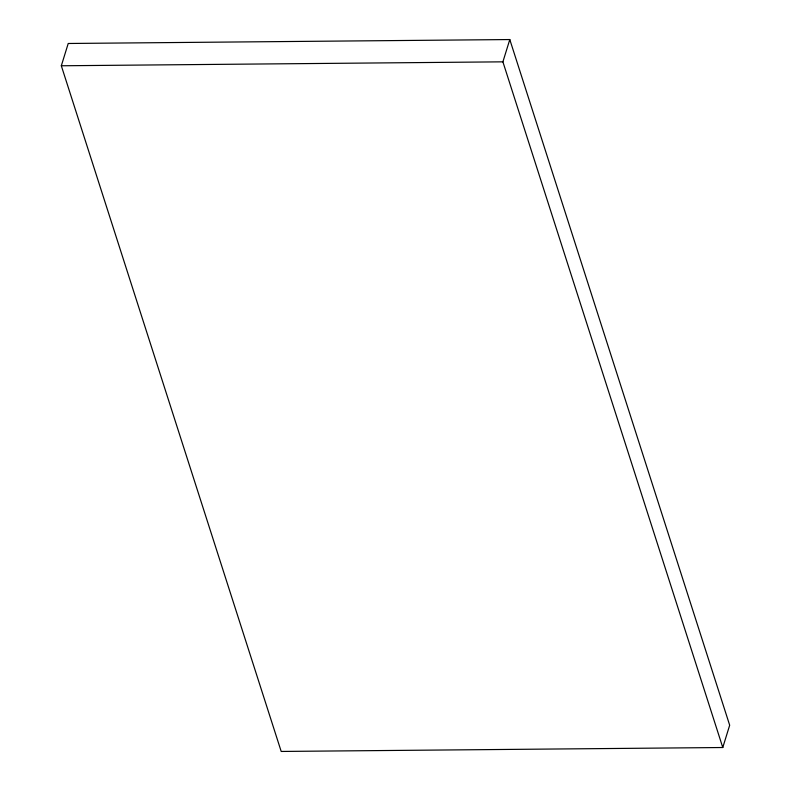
<?xml version="1.0" encoding="UTF-8"?>
<svg xmlns="http://www.w3.org/2000/svg" width="791" height="791" viewBox="0 0 791 791"><rect width="100%" height="100%" fill="white"/><g stroke="black" fill="none" stroke-linecap="round" stroke-linejoin="round"><path stroke-width="1.19" d="M61.322 65.772L68.224 43.485L509.8 39.55L729.678 725.228L722.776 747.515L281.2 751.45L61.322 65.772L502.898 61.836L509.8 39.55M502.898 61.836L722.776 747.515"/></g></svg>
